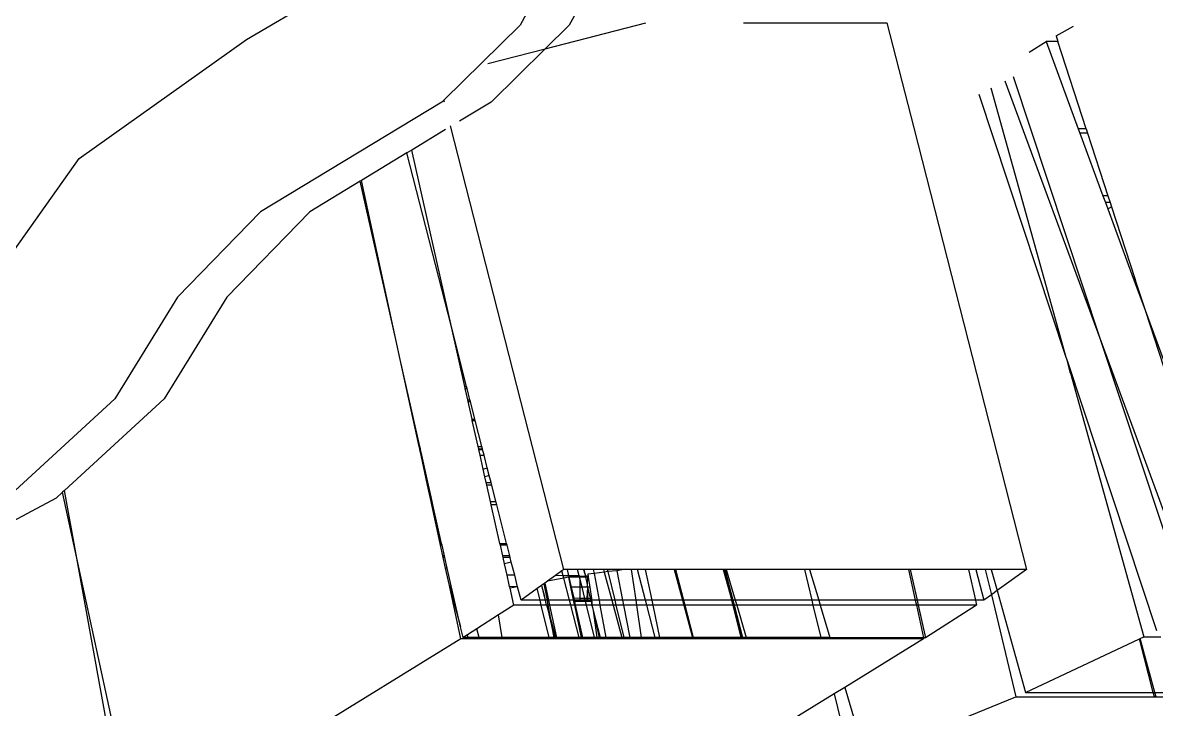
# Model space of a CAD drawing. Extents: x -24961 to 905641, y -154323 to 635957.
# Drawn here: x 438006.7 to 438070, y -143376.8 to -143338.5 of the extents above; entities that cross this region are included whole.
import ezdxf

# ---------------------------------------------------------------- set-up
doc = ezdxf.new("R2010")
doc.units = 0
doc.header["$LTSCALE"] = 1000
doc.header["$MEASUREMENT"] = 0

msp = doc.modelspace()

# ---------------------------------------------------------------- linework, layer by layer
for p, q in [((438037.206, -143333.604), (438034.447, -143338.644)), ((438039.956, -143333.604), (438037.196, -143338.644)), ((438019.171, -143339.455), (438023.525, -143336.884)), ((438034.447, -143338.644), (438030.198, -143342.827)), ((438035.858, -143339.962), (438041.48, -143338.51)), ((438037.196, -143338.644), (438035.858, -143339.962)), ((438046.933, -143338.51), (438054.946, -143338.51)), ((438054.946, -143338.51), (438056.446, -143344.386)), ((438064.395, -143339.249), (438065.379, -143338.71)), ((438064.395, -143339.249), (438064.499, -143339.569)), ((438009.806, -143346.094), (438019.171, -143339.455)), ((438032.641, -143340.792), (438035.858, -143339.962)), ((438035.858, -143339.962), (438032.826, -143342.947)), ((438062.902, -143340.156), (438063.847, -143339.569)), ((438064.499, -143339.569), (438063.847, -143339.569)), ((438063.847, -143339.569), (438065.641, -143344.439)), ((438066.081, -143344.439), (438064.499, -143339.569)), ((438061.542, -143341.75), (438066.837, -143356.127)), ((438061.993, -143341.517), (438066.837, -143356.127)), ((438060.086, -143342.504), (438064.952, -143357.181)), ((438060.761, -143342.154), (438064.952, -143357.181)), ((438030.076, -143342.947), (438019.943, -143349.069)), ((438030.198, -143342.827), (438030.076, -143342.947)), ((438030.229, -143342.947), (438030.198, -143342.827)), ((438032.826, -143342.947), (438031.063, -143344.012)), ((438036.89, -143369.041), (438030.565, -143344.263)), ((438056.446, -143344.386), (438062.741, -143369.041)), ((438066.081, -143344.439), (438065.641, -143344.439)), ((438065.641, -143344.439), (438065.728, -143344.675)), ((438066.081, -143344.439), (438066.157, -143344.675)), ((438030.288, -143344.481), (438028.392, -143345.626)), ((438066.157, -143344.675), (438065.728, -143344.675)), ((438065.728, -143344.675), (438067.019, -143348.18)), ((438066.157, -143344.675), (438067.296, -143348.18)), ((438028.392, -143345.626), (438028.129, -143345.785)), ((438030.609, -143355.497), (438028.392, -143345.626)), ((438003.332, -143355.231), (438009.806, -143346.094)), ((438028.129, -143345.785), (438025.587, -143347.321)), ((438030.609, -143355.497), (438028.129, -143345.785)), ((438025.522, -143347.36), (438022.693, -143349.069)), ((438025.587, -143347.321), (438025.522, -143347.36)), ((438027.515, -143356.196), (438025.522, -143347.36)), ((438027.515, -143356.196), (438025.587, -143347.321)), ((438067.296, -143348.18), (438067.019, -143348.18)), ((438067.019, -143348.18), (438067.153, -143348.545)), ((438067.296, -143348.18), (438067.414, -143348.545)), ((438067.414, -143348.545), (438067.153, -143348.545)), ((438067.153, -143348.545), (438067.282, -143348.896)), ((438067.282, -143348.896), (438067.494, -143348.789)), ((438067.282, -143348.896), (438068.709, -143352.769)), ((438067.414, -143348.545), (438067.494, -143348.789)), ((438067.494, -143348.789), (438068.796, -143352.799)), ((438019.943, -143349.069), (438015.316, -143353.843)), ((438022.693, -143349.069), (438018.065, -143353.843)), ((438068.709, -143352.769), (438068.796, -143352.799)), ((438068.709, -143352.769), (438068.802, -143353.023)), ((438068.796, -143352.799), (438068.861, -143353.001)), ((438068.802, -143353.023), (438068.861, -143353.001)), ((438068.802, -143353.023), (438069.37, -143354.564)), ((438068.861, -143353.001), (438069.37, -143354.564)), ((438015.316, -143353.843), (438011.814, -143359.517)), ((438018.065, -143353.843), (438014.563, -143359.517)), ((438069.37, -143354.564), (438074.885, -143369.542)), ((438069.37, -143354.564), (438074.344, -143369.878)), ((438031.457, -143358.819), (438030.609, -143355.497)), ((438031.355, -143358.819), (438030.609, -143355.497)), ((438027.757, -143357.309), (438027.515, -143356.196)), ((438066.837, -143356.127), (438072.356, -143371.113)), ((438066.837, -143356.127), (438071.895, -143371.385)), ((438028.848, -143362.165), (438027.757, -143357.309)), ((438028.812, -143362.165), (438027.757, -143357.309)), ((438064.952, -143357.181), (438065.033, -143357.426)), ((438065.205, -143358.087), (438065.033, -143357.426)), ((438065.033, -143357.426), (438070.011, -143372.439)), ((438065.205, -143358.087), (438069.308, -143372.801)), ((438031.355, -143358.819), (438031.457, -143358.819)), ((438031.38, -143358.932), (438031.355, -143358.819)), ((438031.38, -143358.932), (438031.486, -143358.932)), ((438031.524, -143359.572), (438031.38, -143358.932)), ((438031.486, -143358.932), (438031.457, -143358.819)), ((438031.649, -143359.572), (438031.486, -143358.932)), ((438011.814, -143359.517), (438005.771, -143365.051)), ((438014.563, -143359.517), (438008.99, -143364.622)), ((438031.524, -143359.572), (438031.649, -143359.572)), ((438031.545, -143359.667), (438031.524, -143359.572)), ((438031.545, -143359.667), (438031.673, -143359.667)), ((438031.767, -143360.653), (438031.545, -143359.667)), ((438031.673, -143359.667), (438031.649, -143359.572)), ((438031.925, -143360.653), (438031.673, -143359.667)), ((438031.767, -143360.653), (438031.925, -143360.653)), ((438031.781, -143360.714), (438031.767, -143360.653)), ((438031.781, -143360.714), (438031.941, -143360.714)), ((438032.106, -143362.165), (438031.781, -143360.714)), ((438031.941, -143360.714), (438031.925, -143360.653)), ((438032.311, -143362.165), (438031.941, -143360.714)), ((438028.812, -143362.165), (438028.848, -143362.165)), ((438028.843, -143362.31), (438028.812, -143362.165)), ((438028.88, -143362.31), (438028.848, -143362.165)), ((438032.106, -143362.165), (438032.311, -143362.165)), ((438032.139, -143362.31), (438032.106, -143362.165)), ((438032.348, -143362.31), (438032.311, -143362.165)), ((438028.843, -143362.31), (438028.88, -143362.31)), ((438028.852, -143362.35), (438028.843, -143362.31)), ((438028.852, -143362.35), (438028.889, -143362.35)), ((438028.92, -143362.664), (438028.852, -143362.35)), ((438028.889, -143362.35), (438028.88, -143362.31)), ((438028.96, -143362.664), (438028.889, -143362.35)), ((438028.92, -143362.664), (438028.96, -143362.664)), ((438029.284, -143364.339), (438028.92, -143362.664)), ((438029.336, -143364.339), (438028.96, -143362.664)), ((438032.139, -143362.31), (438032.348, -143362.31)), ((438032.148, -143362.35), (438032.139, -143362.31)), ((438032.148, -143362.35), (438032.358, -143362.35)), ((438032.219, -143362.664), (438032.148, -143362.35)), ((438032.219, -143362.664), (438032.438, -143362.664)), ((438032.391, -143363.432), (438032.219, -143362.664)), ((438032.358, -143362.35), (438032.348, -143362.31)), ((438032.438, -143362.664), (438032.358, -143362.35)), ((438032.619, -143363.372), (438032.438, -143362.664)), ((438032.391, -143363.432), (438032.619, -143363.372)), ((438032.487, -143363.859), (438032.391, -143363.432)), ((438032.724, -143363.784), (438032.619, -143363.372)), ((438032.724, -143363.784), (438032.487, -143363.859)), ((438032.559, -143364.179), (438032.487, -143363.859)), ((438032.825, -143364.179), (438032.724, -143363.784)), ((438008.876, -143364.726), (438008.52, -143365.051)), ((438008.99, -143364.622), (438008.876, -143364.726)), ((438009.677, -143368.417), (438008.876, -143364.726)), ((438009.677, -143368.417), (438008.99, -143364.622)), ((438029.336, -143364.339), (438029.284, -143364.339)), ((438029.391, -143364.831), (438029.284, -143364.339)), ((438029.443, -143364.814), (438029.336, -143364.339)), ((438032.559, -143364.179), (438032.825, -143364.179)), ((438032.595, -143364.339), (438032.559, -143364.179)), ((438032.866, -143364.339), (438032.595, -143364.339)), ((438032.799, -143365.249), (438032.595, -143364.339)), ((438032.866, -143364.339), (438032.825, -143364.179)), ((438033.098, -143365.249), (438032.866, -143364.339)), ((438008.52, -143365.051), (438002.637, -143368.211)), ((438029.443, -143364.814), (438029.391, -143364.831)), ((438029.482, -143365.249), (438029.391, -143364.831)), ((438029.54, -143365.249), (438029.443, -143364.814)), ((438029.482, -143365.249), (438029.54, -143365.249)), ((438029.52, -143365.424), (438029.482, -143365.249)), ((438029.58, -143365.424), (438029.54, -143365.249)), ((438032.799, -143365.249), (438033.098, -143365.249)), ((438032.839, -143365.424), (438032.799, -143365.249)), ((438033.143, -143365.424), (438033.098, -143365.249)), ((438029.58, -143365.424), (438029.52, -143365.424)), ((438029.989, -143367.583), (438029.52, -143365.424)), ((438030.065, -143367.583), (438029.58, -143365.424)), ((438033.143, -143365.424), (438032.839, -143365.424)), ((438033.324, -143367.583), (438032.839, -143365.424)), ((438033.694, -143367.583), (438033.143, -143365.424)), ((438029.989, -143367.583), (438030.065, -143367.583)), ((438030.011, -143367.683), (438029.989, -143367.583)), ((438030.087, -143367.683), (438030.011, -143367.683)), ((438030.139, -143368.273), (438030.011, -143367.683)), ((438030.087, -143367.683), (438030.065, -143367.583)), ((438030.22, -143368.273), (438030.087, -143367.683)), ((438033.324, -143367.583), (438033.694, -143367.583)), ((438033.346, -143367.683), (438033.324, -143367.583)), ((438033.72, -143367.683), (438033.346, -143367.683)), ((438033.478, -143368.273), (438033.346, -143367.683)), ((438033.72, -143367.683), (438033.694, -143367.583)), ((438033.87, -143368.273), (438033.72, -143367.683)), ((438012.558, -143384.308), (438009.677, -143368.417)), ((438013.067, -143384.021), (438009.677, -143368.417)), ((438030.22, -143368.273), (438030.139, -143368.273)), ((438030.159, -143368.364), (438030.139, -143368.273)), ((438030.24, -143368.364), (438030.159, -143368.364)), ((438030.289, -143368.965), (438030.159, -143368.364)), ((438030.24, -143368.364), (438030.22, -143368.273)), ((438030.375, -143368.965), (438030.24, -143368.364)), ((438033.87, -143368.273), (438033.478, -143368.273)), ((438033.499, -143368.364), (438033.478, -143368.273)), ((438033.893, -143368.364), (438033.499, -143368.364)), ((438033.58, -143368.726), (438033.499, -143368.364)), ((438033.893, -143368.364), (438033.87, -143368.273)), ((438033.96, -143368.626), (438033.893, -143368.364)), ((438030.375, -143368.965), (438030.289, -143368.965)), ((438030.499, -143369.932), (438030.289, -143368.965)), ((438031.112, -143372.247), (438030.375, -143368.965)), ((438033.96, -143368.626), (438033.58, -143368.726)), ((438033.723, -143369.363), (438033.58, -143368.726)), ((438034.148, -143369.363), (438033.96, -143368.626)), ((438036.779, -143369.121), (438036.419, -143369.381)), ((438036.89, -143369.041), (438036.779, -143369.121)), ((438036.849, -143369.387), (438036.779, -143369.121)), ((438037.099, -143369.041), (438036.89, -143369.041)), ((438037.179, -143369.392), (438037.099, -143369.041)), ((438037.664, -143369.041), (438037.099, -143369.041)), ((438037.753, -143369.401), (438037.664, -143369.041)), ((438037.987, -143369.041), (438037.664, -143369.041)), ((438037.987, -143369.041), (438038.098, -143369.405)), ((438038.016, -143369.041), (438037.987, -143369.041)), ((438038.016, -143369.041), (438038.098, -143369.405)), ((438038.539, -143369.041), (438038.016, -143369.041)), ((438038.539, -143369.041), (438038.58, -143369.259)), ((438039.108, -143369.041), (438038.539, -143369.041)), ((438039.108, -143369.041), (438039.147, -143369.187)), ((438039.319, -143369.041), (438039.108, -143369.041)), ((438039.349, -143369.161), (438039.147, -143369.187)), ((438039.319, -143369.041), (438039.349, -143369.161)), ((438040.252, -143369.044), (438039.319, -143369.041)), ((438039.85, -143369.114), (438039.349, -143369.161)), ((438039.349, -143369.161), (438039.74, -143370.762)), ((438040.252, -143369.044), (438039.85, -143369.114)), ((438039.85, -143369.114), (438040.171, -143370.762)), ((438040.283, -143369.041), (438040.252, -143369.044)), ((438040.664, -143369.041), (438040.283, -143369.041)), ((438040.664, -143369.041), (438040.913, -143370.762)), ((438041.006, -143369.041), (438040.664, -143369.041)), ((438041.458, -143370.762), (438041.006, -143369.041)), ((438041.464, -143369.041), (438041.006, -143369.041)), ((438041.824, -143370.762), (438041.464, -143369.041)), ((438043.063, -143369.041), (438041.464, -143369.041)), ((438043.063, -143369.041), (438043.525, -143370.762)), ((438043.135, -143369.041), (438043.063, -143369.041)), ((438043.135, -143369.041), (438043.58, -143370.762)), ((438045.799, -143369.041), (438043.135, -143369.041)), ((438045.799, -143369.041), (438046.183, -143370.446)), ((438045.826, -143369.041), (438045.799, -143369.041)), ((438045.826, -143369.041), (438046.183, -143370.446)), ((438045.893, -143369.041), (438045.826, -143369.041)), ((438045.893, -143369.041), (438046.338, -143370.762)), ((438045.956, -143369.041), (438045.893, -143369.041)), ((438045.956, -143369.041), (438046.47, -143370.762)), ((438050.334, -143369.041), (438045.956, -143369.041)), ((438050.334, -143369.041), (438050.749, -143370.762)), ((438050.622, -143369.041), (438050.334, -143369.041)), ((438050.622, -143369.041), (438051.136, -143370.762)), ((438056.156, -143369.041), (438050.622, -143369.041)), ((438056.156, -143369.041), (438056.53, -143370.762)), ((438056.242, -143369.041), (438056.156, -143369.041)), ((438056.242, -143369.041), (438056.629, -143370.762)), ((438059.501, -143369.041), (438056.242, -143369.041)), ((438059.501, -143369.041), (438059.888, -143370.762)), ((438059.916, -143369.041), (438059.501, -143369.041)), ((438059.916, -143369.041), (438060.356, -143370.762)), ((438060.442, -143369.041), (438059.916, -143369.041)), ((438060.442, -143369.041), (438060.783, -143370.454)), ((438060.776, -143369.041), (438060.442, -143369.041)), ((438060.776, -143369.041), (438061.105, -143370.221)), ((438062.741, -143369.041), (438060.776, -143369.041)), ((438062.741, -143369.041), (438061.105, -143370.221)), ((438034.148, -143369.363), (438033.723, -143369.363)), ((438033.864, -143369.989), (438033.723, -143369.363)), ((438034.314, -143370.012), (438034.148, -143369.363)), ((438035.829, -143369.807), (438035.785, -143369.838)), ((438035.981, -143369.697), (438035.829, -143369.807)), ((438035.829, -143369.807), (438036.037, -143370.762)), ((438036.419, -143369.381), (438035.981, -143369.697)), ((438036.886, -143369.526), (438035.981, -143369.697)), ((438036.849, -143369.387), (438036.419, -143369.381)), ((438036.886, -143369.526), (438036.849, -143369.387)), ((438037.179, -143369.392), (438036.849, -143369.387)), ((438037.152, -143369.476), (438036.886, -143369.526)), ((438037.211, -143370.762), (438036.886, -143369.526)), ((438037.198, -143369.476), (438037.152, -143369.476)), ((438037.152, -143369.476), (438037.267, -143370.02)), ((438037.198, -143369.476), (438037.179, -143369.392)), ((438037.753, -143369.401), (438037.179, -143369.392)), ((438037.788, -143369.476), (438037.198, -143369.476)), ((438037.322, -143370.021), (438037.198, -143369.476)), ((438037.788, -143369.476), (438037.753, -143369.401)), ((438037.788, -143369.405), (438037.753, -143369.401)), ((438037.788, -143369.405), (438037.788, -143369.476)), ((438037.788, -143369.405), (438038.098, -143369.405)), ((438038.113, -143369.476), (438037.788, -143369.476)), ((438037.788, -143369.542), (438037.788, -143369.476)), ((438037.909, -143370.03), (438037.788, -143369.542)), ((438037.788, -143369.542), (438037.788, -143370.031)), ((438038.098, -143369.405), (438038.113, -143369.476)), ((438038.214, -143369.408), (438038.098, -143369.405)), ((438038.113, -143369.476), (438038.202, -143369.873)), ((438038.213, -143369.476), (438038.113, -143369.476)), ((438038.213, -143369.476), (438038.202, -143369.873)), ((438038.214, -143369.408), (438038.213, -143369.476)), ((438038.261, -143369.476), (438038.213, -143369.476)), ((438038.251, -143369.405), (438038.214, -143369.408)), ((438038.58, -143369.259), (438038.237, -143369.304)), ((438038.237, -143369.304), (438038.251, -143369.405)), ((438038.251, -143369.405), (438038.261, -143369.476)), ((438038.261, -143369.476), (438038.341, -143370.031)), ((438039.147, -143369.187), (438038.58, -143369.259)), ((438038.58, -143369.259), (438038.86, -143370.762)), ((438039.147, -143369.187), (438039.569, -143370.762)), ((438030.499, -143369.932), (438031.112, -143372.247)), ((438031.147, -143372.912), (438030.499, -143369.932)), ((438034.314, -143370.012), (438033.864, -143369.989)), ((438033.887, -143370.093), (438033.864, -143369.989)), ((438034.314, -143370.012), (438033.887, -143370.093)), ((438034.1, -143371.038), (438033.887, -143370.093)), ((438034.506, -143370.762), (438034.314, -143370.012)), ((438035.406, -143370.112), (438034.506, -143370.762)), ((438035.646, -143369.939), (438035.406, -143370.112)), ((438035.567, -143370.762), (438035.406, -143370.112)), ((438035.673, -143369.919), (438035.646, -143369.939)), ((438035.646, -143369.939), (438035.814, -143370.541)), ((438035.785, -143369.838), (438035.673, -143369.919)), ((438035.814, -143370.541), (438035.673, -143369.919)), ((438035.785, -143369.838), (438035.955, -143370.762)), ((438037.322, -143370.021), (438037.267, -143370.02)), ((438037.267, -143370.02), (438037.401, -143370.648)), ((438037.788, -143370.031), (438037.322, -143370.021)), ((438037.465, -143370.649), (438037.322, -143370.021)), ((438037.909, -143370.03), (438037.788, -143370.031)), ((438037.788, -143370.031), (438037.788, -143370.657)), ((438038.065, -143370.658), (438037.909, -143370.03)), ((438038.214, -143370.034), (438037.909, -143370.03)), ((438038.214, -143370.034), (438038.182, -143370.66)), ((438038.202, -143369.873), (438038.201, -143369.932)), ((438038.201, -143369.932), (438038.214, -143370.034)), ((438038.341, -143370.031), (438038.214, -143370.034)), ((438038.214, -143370.034), (438038.214, -143370.661)), ((438038.214, -143370.034), (438038.335, -143370.467)), ((438038.341, -143370.031), (438038.432, -143370.657)), ((438046.183, -143370.446), (438046.269, -143370.762)), ((438061.105, -143370.221), (438060.783, -143370.454)), ((438061.105, -143370.221), (438062.692, -143375.913)), ((438034.1, -143371.038), (438033.245, -143371.581)), ((438035.635, -143371.038), (438034.1, -143371.038)), ((438035.567, -143370.762), (438034.506, -143370.762)), ((438035.635, -143371.038), (438035.567, -143370.762)), ((438035.864, -143370.762), (438035.567, -143370.762)), ((438036.082, -143372.839), (438035.635, -143371.038)), ((438035.926, -143371.038), (438035.635, -143371.038)), ((438035.864, -143370.762), (438035.814, -143370.541)), ((438035.926, -143371.038), (438035.864, -143370.762)), ((438035.955, -143370.762), (438035.864, -143370.762)), ((438035.952, -143371.038), (438035.926, -143371.038)), ((438036.006, -143371.038), (438035.952, -143371.038)), ((438035.952, -143371.038), (438036.214, -143372.17)), ((438036.11, -143371.607), (438035.952, -143371.038)), ((438035.955, -143370.762), (438036.006, -143371.038)), ((438036.037, -143370.762), (438035.955, -143370.762)), ((438036.097, -143371.038), (438036.006, -143371.038)), ((438036.006, -143371.038), (438036.11, -143371.607)), ((438036.037, -143370.762), (438036.097, -143371.038)), ((438037.211, -143370.762), (438036.037, -143370.762)), ((438036.097, -143371.038), (438036.488, -143372.839)), ((438037.283, -143371.038), (438036.097, -143371.038)), ((438037.283, -143371.038), (438037.211, -143370.762)), ((438037.425, -143370.762), (438037.211, -143370.762)), ((438037.757, -143372.84), (438037.283, -143371.038)), ((438037.484, -143371.038), (438037.283, -143371.038)), ((438037.465, -143370.649), (438037.401, -143370.648)), ((438037.401, -143370.648), (438037.425, -143370.762)), ((438037.491, -143370.762), (438037.425, -143370.762)), ((438037.425, -143370.762), (438037.438, -143370.821)), ((438037.504, -143370.821), (438037.438, -143370.821)), ((438037.438, -143370.821), (438037.484, -143371.038)), ((438037.788, -143370.657), (438037.465, -143370.649)), ((438037.491, -143370.762), (438037.465, -143370.649)), ((438037.484, -143371.038), (438037.866, -143372.84)), ((438037.553, -143371.038), (438037.484, -143371.038)), ((438037.504, -143370.821), (438037.491, -143370.762)), ((438037.788, -143370.762), (438037.491, -143370.762)), ((438037.553, -143371.038), (438037.504, -143370.821)), ((438037.788, -143370.821), (438037.504, -143370.821)), ((438037.964, -143372.84), (438037.553, -143371.038)), ((438038.159, -143371.038), (438037.553, -143371.038)), ((438037.788, -143370.657), (438037.788, -143370.762)), ((438038.001, -143370.657), (438037.788, -143370.657)), ((438037.788, -143370.762), (438037.788, -143370.821)), ((438038.09, -143370.762), (438037.788, -143370.762)), ((438038.105, -143370.821), (438037.788, -143370.821)), ((438038.065, -143370.658), (438038.001, -143370.657)), ((438038.182, -143370.66), (438038.065, -143370.658)), ((438038.09, -143370.762), (438038.065, -143370.658)), ((438038.105, -143370.821), (438038.09, -143370.762)), ((438038.18, -143370.762), (438038.09, -143370.762)), ((438038.159, -143371.038), (438038.105, -143370.821)), ((438038.178, -143370.821), (438038.105, -143370.821)), ((438038.605, -143372.84), (438038.159, -143371.038)), ((438038.463, -143371.038), (438038.159, -143371.038)), ((438038.18, -143370.762), (438038.178, -143370.821)), ((438038.21, -143370.821), (438038.178, -143370.821)), ((438038.182, -143370.66), (438038.18, -143370.762)), ((438038.212, -143370.762), (438038.18, -143370.762)), ((438038.214, -143370.661), (438038.182, -143370.66)), ((438038.212, -143370.762), (438038.21, -143370.821)), ((438038.415, -143370.821), (438038.21, -143370.821)), ((438038.214, -143370.661), (438038.212, -143370.762)), ((438038.401, -143370.762), (438038.212, -143370.762)), ((438038.378, -143370.657), (438038.214, -143370.661)), ((438038.335, -143370.467), (438038.378, -143370.657)), ((438038.432, -143370.657), (438038.378, -143370.657)), ((438038.378, -143370.657), (438038.401, -143370.762)), ((438038.401, -143370.762), (438038.415, -143370.821)), ((438038.447, -143370.762), (438038.401, -143370.762)), ((438038.456, -143370.821), (438038.415, -143370.821)), ((438038.415, -143370.821), (438038.463, -143371.038)), ((438038.432, -143370.657), (438038.447, -143370.762)), ((438038.447, -143370.762), (438038.456, -143370.821)), ((438038.86, -143370.762), (438038.447, -143370.762)), ((438038.456, -143370.821), (438038.463, -143371.038)), ((438038.463, -143371.038), (438038.504, -143371.156)), ((438038.911, -143371.038), (438038.463, -143371.038)), ((438038.86, -143370.762), (438038.911, -143371.038)), ((438039.569, -143370.762), (438038.86, -143370.762)), ((438038.911, -143371.038), (438039.246, -143372.84)), ((438039.643, -143371.038), (438038.911, -143371.038)), ((438039.569, -143370.762), (438039.643, -143371.038)), ((438039.74, -143370.762), (438039.569, -143370.762)), ((438039.643, -143371.038), (438040.127, -143372.841)), ((438039.808, -143371.038), (438039.643, -143371.038)), ((438039.74, -143370.762), (438039.808, -143371.038)), ((438040.171, -143370.762), (438039.74, -143370.762)), ((438039.808, -143371.038), (438040.248, -143372.841)), ((438040.225, -143371.038), (438039.808, -143371.038)), ((438040.171, -143370.762), (438040.225, -143371.038)), ((438040.913, -143370.762), (438040.171, -143370.762)), ((438040.225, -143371.038), (438040.576, -143372.841)), ((438040.953, -143371.038), (438040.225, -143371.038)), ((438040.913, -143370.762), (438040.953, -143371.038)), ((438041.458, -143370.762), (438040.913, -143370.762)), ((438040.953, -143371.038), (438041.213, -143372.841)), ((438041.531, -143371.038), (438040.953, -143371.038)), ((438041.531, -143371.038), (438041.458, -143370.762)), ((438041.824, -143370.762), (438041.458, -143370.762)), ((438042.005, -143372.842), (438041.531, -143371.038)), ((438041.881, -143371.038), (438041.531, -143371.038)), ((438041.881, -143371.038), (438041.824, -143370.762)), ((438043.525, -143370.762), (438041.824, -143370.762)), ((438042.258, -143372.842), (438041.881, -143371.038)), ((438043.599, -143371.038), (438041.881, -143371.038)), ((438043.525, -143370.762), (438043.599, -143371.038)), ((438043.58, -143370.762), (438043.525, -143370.762)), ((438043.58, -143370.762), (438043.651, -143371.038)), ((438046.269, -143370.762), (438043.58, -143370.762)), ((438043.599, -143371.038), (438044.083, -143372.843)), ((438043.651, -143371.038), (438043.599, -143371.038)), ((438043.651, -143371.038), (438044.118, -143372.843)), ((438046.345, -143371.038), (438043.651, -143371.038)), ((438046.269, -143370.762), (438046.345, -143371.038)), ((438046.338, -143370.762), (438046.269, -143370.762)), ((438046.338, -143370.762), (438046.409, -143371.038)), ((438046.47, -143370.762), (438046.338, -143370.762)), ((438046.345, -143371.038), (438046.839, -143372.844)), ((438046.345, -143371.038), (438046.793, -143372.844)), ((438046.409, -143371.038), (438046.345, -143371.038)), ((438046.409, -143371.038), (438046.876, -143372.844)), ((438046.552, -143371.038), (438046.409, -143371.038)), ((438046.47, -143370.762), (438046.552, -143371.038)), ((438050.749, -143370.762), (438046.47, -143370.762)), ((438046.552, -143371.038), (438047.091, -143372.844)), ((438050.815, -143371.038), (438046.552, -143371.038)), ((438050.749, -143370.762), (438050.815, -143371.038)), ((438051.136, -143370.762), (438050.749, -143370.762)), ((438050.815, -143371.038), (438051.251, -143372.846)), ((438051.218, -143371.038), (438050.815, -143371.038)), ((438051.136, -143370.762), (438051.218, -143371.038)), ((438056.53, -143370.762), (438051.136, -143370.762)), ((438051.218, -143371.038), (438051.758, -143372.847)), ((438056.59, -143371.038), (438051.218, -143371.038)), ((438056.53, -143370.762), (438056.59, -143371.038)), ((438056.629, -143370.762), (438056.53, -143370.762)), ((438056.59, -143371.038), (438056.983, -143372.849)), ((438056.691, -143371.038), (438056.59, -143371.038)), ((438056.629, -143370.762), (438056.691, -143371.038)), ((438059.888, -143370.762), (438056.629, -143370.762)), ((438056.691, -143371.038), (438057.098, -143372.849)), ((438059.95, -143371.038), (438056.691, -143371.038)), ((438059.95, -143371.038), (438057.098, -143372.849)), ((438059.888, -143370.762), (438059.95, -143371.038)), ((438060.356, -143370.762), (438059.888, -143370.762)), ((438060.783, -143370.454), (438060.356, -143370.762)), ((438060.783, -143370.454), (438062.154, -143376.149)), ((438033.245, -143371.581), (438032.026, -143372.355)), ((438033.447, -143372.837), (438033.245, -143371.581)), ((438036.11, -143371.607), (438036.214, -143372.17)), ((438036.453, -143372.839), (438036.11, -143371.607)), ((438038.504, -143371.156), (438038.53, -143371.335)), ((438038.53, -143371.335), (438038.867, -143372.84)), ((438038.53, -143371.335), (438038.747, -143372.84)), ((438038.53, -143371.335), (438038.916, -143372.84)), ((438031.268, -143372.836), (438031.112, -143372.247)), ((438036.214, -143372.17), (438036.333, -143372.839)), ((438036.214, -143372.17), (438036.384, -143372.839)), ((438031.147, -143372.912), (438013.067, -143384.021)), ((438031.289, -143372.912), (438031.147, -143372.912)), ((438031.511, -143372.682), (438031.268, -143372.836)), ((438031.268, -143372.836), (438031.289, -143372.912)), ((438031.547, -143372.836), (438031.268, -143372.836)), ((438031.564, -143372.912), (438031.289, -143372.912)), ((438032.026, -143372.355), (438031.511, -143372.682)), ((438031.547, -143372.836), (438031.511, -143372.682)), ((438031.564, -143372.912), (438031.547, -143372.836)), ((438032.161, -143372.837), (438031.547, -143372.836)), ((438032.182, -143372.912), (438031.564, -143372.912)), ((438032.161, -143372.837), (438032.026, -143372.355)), ((438032.182, -143372.912), (438032.161, -143372.837)), ((438033.447, -143372.837), (438032.161, -143372.837)), ((438033.459, -143372.912), (438032.182, -143372.912)), ((438033.459, -143372.912), (438033.447, -143372.837)), ((438036.082, -143372.839), (438033.447, -143372.837)), ((438036.1, -143372.912), (438033.459, -143372.912)), ((438036.1, -143372.912), (438036.082, -143372.839)), ((438036.333, -143372.839), (438036.082, -143372.839)), ((438036.35, -143372.912), (438036.1, -143372.912)), ((438036.333, -143372.839), (438036.35, -143372.912)), ((438036.384, -143372.839), (438036.333, -143372.839)), ((438036.402, -143372.912), (438036.35, -143372.912)), ((438036.384, -143372.839), (438036.402, -143372.912)), ((438036.453, -143372.839), (438036.384, -143372.839)), ((438036.473, -143372.912), (438036.402, -143372.912)), ((438036.473, -143372.912), (438036.453, -143372.839)), ((438036.488, -143372.839), (438036.453, -143372.839)), ((438036.504, -143372.912), (438036.473, -143372.912)), ((438036.488, -143372.839), (438036.504, -143372.912)), ((438037.757, -143372.84), (438036.488, -143372.839)), ((438037.776, -143372.912), (438036.504, -143372.912)), ((438037.776, -143372.912), (438037.757, -143372.84)), ((438037.866, -143372.84), (438037.757, -143372.84)), ((438037.882, -143372.912), (438037.776, -143372.912)), ((438037.866, -143372.84), (438037.882, -143372.912)), ((438037.964, -143372.84), (438037.866, -143372.84)), ((438037.98, -143372.912), (438037.882, -143372.912)), ((438037.98, -143372.912), (438037.964, -143372.84)), ((438038.605, -143372.84), (438037.964, -143372.84)), ((438038.623, -143372.912), (438037.98, -143372.912)), ((438038.623, -143372.912), (438038.605, -143372.84)), ((438038.747, -143372.84), (438038.605, -143372.84)), ((438038.757, -143372.912), (438038.623, -143372.912)), ((438038.747, -143372.84), (438038.757, -143372.912)), ((438038.867, -143372.84), (438038.747, -143372.84)), ((438038.883, -143372.912), (438038.757, -143372.912)), ((438038.867, -143372.84), (438038.883, -143372.912)), ((438038.916, -143372.84), (438038.867, -143372.84)), ((438038.933, -143372.912), (438038.883, -143372.912)), ((438038.916, -143372.84), (438038.933, -143372.912)), ((438039.246, -143372.84), (438038.916, -143372.84)), ((438039.26, -143372.912), (438038.933, -143372.912)), ((438039.246, -143372.84), (438039.26, -143372.912)), ((438040.127, -143372.841), (438039.246, -143372.84)), ((438040.146, -143372.912), (438039.26, -143372.912)), ((438040.127, -143372.841), (438040.146, -143372.912)), ((438040.248, -143372.841), (438040.127, -143372.841)), ((438040.266, -143372.912), (438040.146, -143372.912)), ((438040.248, -143372.841), (438040.266, -143372.912)), ((438040.576, -143372.841), (438040.248, -143372.841)), ((438040.59, -143372.912), (438040.266, -143372.912)), ((438040.576, -143372.841), (438040.59, -143372.912)), ((438041.213, -143372.841), (438040.576, -143372.841)), ((438041.223, -143372.912), (438040.59, -143372.912)), ((438041.213, -143372.841), (438041.223, -143372.912)), ((438042.005, -143372.842), (438041.213, -143372.841)), ((438042.023, -143372.912), (438041.223, -143372.912)), ((438042.023, -143372.912), (438042.005, -143372.842)), ((438042.258, -143372.842), (438042.005, -143372.842)), ((438042.272, -143372.912), (438042.023, -143372.912)), ((438042.272, -143372.912), (438042.258, -143372.842)), ((438044.083, -143372.843), (438042.258, -143372.842)), ((438044.102, -143372.912), (438042.272, -143372.912)), ((438044.083, -143372.843), (438044.102, -143372.912)), ((438044.118, -143372.843), (438044.083, -143372.843)), ((438044.136, -143372.912), (438044.102, -143372.912)), ((438044.118, -143372.843), (438044.136, -143372.912)), ((438046.793, -143372.844), (438044.118, -143372.843)), ((438046.81, -143372.912), (438044.136, -143372.912)), ((438046.793, -143372.844), (438046.81, -143372.912)), ((438046.839, -143372.844), (438046.793, -143372.844)), ((438046.857, -143372.912), (438046.81, -143372.912)), ((438046.839, -143372.844), (438046.857, -143372.912)), ((438046.876, -143372.844), (438046.839, -143372.844)), ((438046.894, -143372.912), (438046.857, -143372.912)), ((438046.876, -143372.844), (438046.894, -143372.912)), ((438047.091, -143372.844), (438046.876, -143372.844)), ((438047.112, -143372.912), (438046.894, -143372.912)), ((438047.091, -143372.844), (438047.112, -143372.912)), ((438051.251, -143372.846), (438047.091, -143372.844)), ((438051.267, -143372.912), (438047.112, -143372.912)), ((438051.251, -143372.846), (438051.267, -143372.912)), ((438051.758, -143372.847), (438051.251, -143372.846)), ((438051.777, -143372.912), (438051.267, -143372.912)), ((438051.758, -143372.847), (438051.777, -143372.912)), ((438056.983, -143372.849), (438051.758, -143372.847)), ((438056.997, -143372.912), (438051.777, -143372.912)), ((438056.997, -143372.912), (438052.586, -143375.623)), ((438056.983, -143372.849), (438056.997, -143372.912)), ((438057.098, -143372.849), (438056.983, -143372.849)), ((438062.692, -143375.913), (438069.053, -143372.921)), ((438069.053, -143372.921), (438069.09, -143372.903)), ((438069.83, -143375.913), (438069.053, -143372.921)), ((438069.09, -143372.903), (438069.308, -143372.801)), ((438069.923, -143375.913), (438069.09, -143372.903)), ((438069.308, -143372.801), (438070.253, -143372.801)), ((438052.005, -143375.979), (438048.643, -143378.045)), ((438052.586, -143375.623), (438052.005, -143375.979)), ((438052.005, -143375.979), (438052.947, -143379.89)), ((438052.586, -143375.623), (438053.75, -143379.525)), ((438062.692, -143375.913), (438069.83, -143375.913)), ((438069.891, -143376.149), (438069.83, -143375.913)), ((438069.83, -143375.913), (438069.923, -143375.913)), ((438069.988, -143376.149), (438069.923, -143375.913)), ((438069.923, -143375.913), (438071.045, -143375.913)), ((438053.353, -143379.725), (438062.154, -143376.149)), ((438062.154, -143376.149), (438069.891, -143376.149)), ((438069.891, -143376.149), (438069.988, -143376.149)), ((438069.988, -143376.149), (438071.105, -143376.149))]:
    msp.add_line(p, q)

doc.saveas('drawing.dxf')
